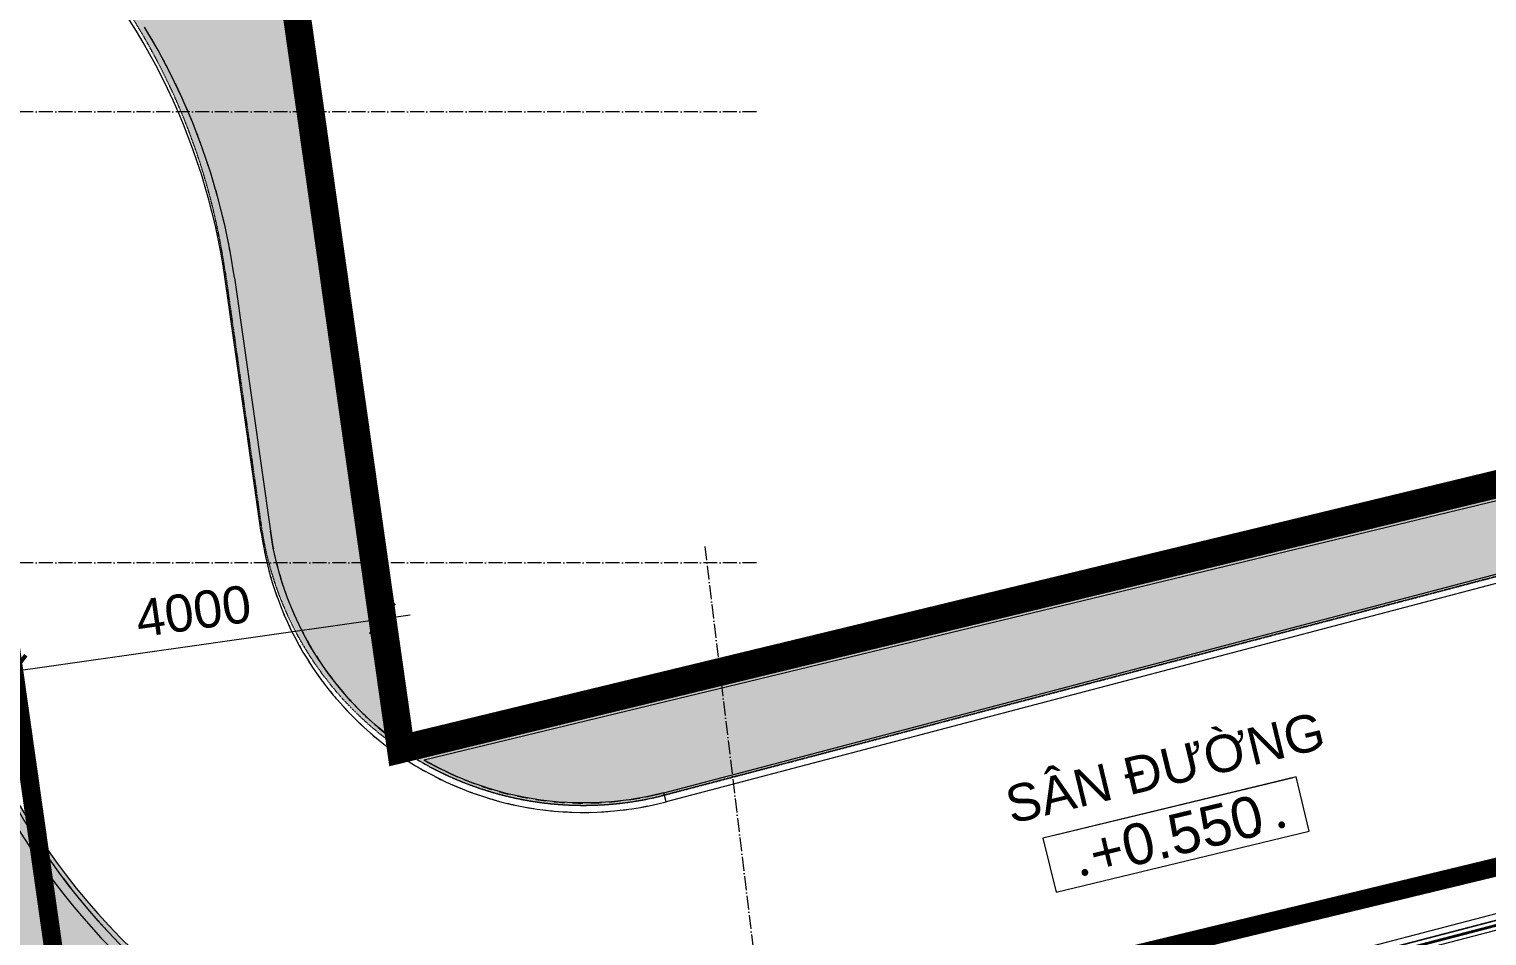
# Model space of a CAD drawing. Header units: millimetres. Extents: x -55734 to 116976, y -16290 to 119094.
# Drawn here: x 41001 to 56672, y 33742 to 43488 of the extents above; entities that cross this region are included whole.
import ezdxf
from ezdxf.enums import TextEntityAlignment as Align
from ezdxf.xclip import XClip

# ---------------------------------------------------------------- set-up
doc = ezdxf.new("R2010")
doc.units = ezdxf.units.MM
doc.header["$XCLIPFRAME"] = 0
for name, pattern in [('gf$0$Dash', [6, 3, -3]), ('Grid Line', [4.2, 3, -0.6, 0, -0.6]), ('HIDDEN2', [4.7624999999999975, 3.174999999999999, -1.587499999999999]), ('PHANTOM', [63.50000000000001, 31.75, -6.35, 6.35, -6.35, 6.35, -6.35])]:
    doc.linetypes.add(name, pattern=pattern)
doc.layers.get('Defpoints').update_dxf_attribs({"color": 230})
for name, color, linetype, lineweight in [('@ color hatch', 7, 'Continuous', 13), ('A-FLOR-PATT', 8, 'Continuous', 9), ('CHU', 181, 'Continuous', 5), ('CUA', 31, 'Continuous', 9), ('DIM', 1, 'Continuous', 5), ('KI-HIEU-1', 151, 'Continuous', 9), ('NET THAY 2', 55, 'Continuous', 5), ('NET-THAY', 2, 'Continuous', 9), ('TRUC', 225, 'Continuous', 5)]:
    doc.layers.add(name, color=color, linetype=linetype, lineweight=lineweight)
doc.layers.add('CGXD', color=5, linetype='HIDDEN2')
doc.layers.add('RD-AB', color=4, linetype='PHANTOM')
doc.styles.add('Arial', font='arial_0.ttf', dxfattribs={"height": 476.2499999999999})
doc.styles.add('Arial_2', font='arial_0.ttf', dxfattribs={"height": 399.9999999999997})
doc.styles.add('TA1', font='arial_0.ttf')
doc.dimstyles.new('D_200_KTx2', dxfattribs={"dimtxt": 400, "dimasz": 300, "dimexe": 300, "dimexo": 300, "dimgap": 160, "dimtad": 1, "dimdec": 0, "dimzin": 9, "dimtxsty": 'TA1', "dimblk": 'ARCHTICK', "dimcen": 1, "dimdle": 300, "dimclrd": 256, "dimclre": 256, "dimclrt": 7, "dimadec": 0, "dimazin": 0, "dimtfac": 1, "dimtdec": 0, "dimtix": 1, "dimtmove": 1, "dimatfit": 3, "dimldrblk": 'ARCHTICK', "dimfxl": 0, "dimtolj": 1, "dimtzin": 0, "dimlwd": -1, "dimlwe": -1, "dimarcsym": 0})

# ---------------------------------------------------------------- blocks, each defined once
blk = doc.blocks.new('_ARCHTICK')
at = {"color": 0, "linetype": 'ByBlock', "const_width": 0.15}
blk.add_lwpolyline([(-0.5, -0.5), (0.5, 0.5)], dxfattribs=at)
blk = doc.blocks.new('*D196')
at = {"layer": 'Defpoints', "color": 0, "transparency": 16777216}
for p in [(100531.8121496711, 70577.86301605722), (100531.8121501467, 70577.86301270593, -2.393433463568996e-06), (96571.3215850794, 70015.81764694759, -3.895251013817929e-06)]:
    blk.add_point(p, dxfattribs=at)
at = {"layer": 'DIM', "transparency": 16777216}
blk.add_line((96274.29760583244, 69973.6660662855), (100828.8361284424, 70620.01460007057), dxfattribs=at)
at = {"layer": 'DIM', "transparency": 16777216, "xscale": 300, "yscale": 300, "zscale": 300}
for p, rotation in [((100531.8121496711, 70577.86301605722), 8.077085671467591), ((96571.3215846038, 70015.81765029886), 188.0770856714676)]:
    blk.add_blockref('_ARCHTICK', p, dxfattribs=dict(at, rotation=rotation))
at = {"layer": 'DIM', "color": 7, "transparency": 16777216, "insert": (98500.3907420811, 70657.4563488778), "char_height": 400, "attachment_point": 5, "rotation": 8.07708567146759, "style": 'TA1'}
blk.add_mtext('\\A1;4000', dxfattribs=at)
blk = doc.blocks.new('*U44')
at = {"color": 7, "ltscale": 30, "true_color": 0xffffff, "insert": (520, 350), "char_height": 200, "attachment_point": 5, "bg_fill": 3, "box_fill_scale": 1.25, "bg_fill_color": 256, "bg_fill_true_color": 13158600, "bg_fill_transparency": 0}
blk.add_mtext('\\A1;.      ..', dxfattribs=at)
blk.add_lwpolyline([(-200, 200), (1200, 200), (1200, 500), (-200, 500)], close=True)
at = {"color": 7, "style": 'Arial'}
blk.add_attdef('±0.000', text='', height=220, dxfattribs=at).set_placement((500, 349.9999999999127), align=Align.MIDDLE)
blk = doc.blocks.new('*U156')
for p, q in [((17781.26324053438, 99.99999999976717, -2.446082159549099e-05), (50.00000000126602, 99.99999999894499, -2.446082159549099e-05)), ((17781.26324053438, 5.820766091346741e-11, -2.446082161722101e-05), (50.00000000126602, -5.598849384114146e-09, -2.446082159549099e-05)), ((17768.26324053426, 58.25000000052387, -2.446082159549099e-05), (63.00000000138425, 58.24999999889405, -2.446082154757012e-05)), ((17768.26324053426, 41.75000000064028, -2.446082159549099e-05), (63.00000000138425, 41.74999999901047, -2.446082154757012e-05))]:
    blk.add_line(p, q)
at = {"color": 1, "lineweight": 0, "ltscale": 10}
blk.add_line((56.55774388472673, 49.99999999976717, -2.446082159549099e-05), (17774.70549665092, 50.00000000162981, -2.446082164341186e-05), dxfattribs=at)
blk.add_lwpolyline([(56.55774388472673, 47.49999999976717), (56.55774388472673, 52.49999999976717), (17774.70549665092, 52.50000000162981), (17774.70549665092, 47.50000000162981)], close=True)
blk = doc.blocks.new('A$C1F0A2BF7')
at = {"layer": '@ color hatch', "ltscale": 0.5}
h = blk.add_hatch(dxfattribs=at)
h.set_pattern_fill('CROSS', color=139, scale=300)
h.set_pattern_definition([(0, (1388953.3826304, 334881.7057872172), (75, 75), [37.5, -112.5]), (90, (1388972.1326304, 334862.9557872172), (-74.99999999999999, 75), [37.5, -112.5])])
edge = h.paths.add_edge_path()
edge.add_arc((99106.13905797768, 80624.15705892374), 46.87546880460491, 183.5624257014222, 278.07708567209573, ccw=False)
edge.add_line((99059.3541670382, 80621.24440456385), (95520.76651774891, 80400.94501864052))
edge.add_arc((95473.98162680943, 80398.03236428072), 46.8754688044698, -93.69928789162901, 3.562425701315817, ccw=False)
edge.add_arc((95473.98162680943, 80398.0323642806), 46.87546880442402, 180.9895551796761, 266.30071210836184, ccw=False)
edge.add_line((95427.11314900973, 80397.22281849326), (90430.55268638404, 80310.91866132949))
edge.add_line((90430.55268638404, 80310.91866132949), (91862.40092292157, 80320.8873603514))
edge.add_arc((91911.13458076012, 73321.05700307895), 6999.999999999938, 8.07708567204719, 90.39889363869833, ccw=False)
edge.add_line((98841.69408541484, 74304.59396346073), (99228.40676323706, 71579.59700573442))
edge.add_arc((102693.6865155684, 72071.36548592595), 3500.000000003901, 188.0770856720485, 235.8469762005622)
edge.add_line((100728.7687550409, 69174.97148745277), (100730.8564793988, 69175.4762042122))
edge.add_line((100730.8564793988, 69175.4762042122), (99112.7253088498, 80577.74659808676))
h = blk.add_hatch(dxfattribs=at)
h.set_pattern_fill('CROSS', color=139, scale=300)
h.set_pattern_definition([(0, (742137.5415861408, 155410.9314822016), (75, 75), [37.5, -112.5]), (90, (742156.2915861408, 155392.1814822016), (-74.99999999999999, 75), [37.5, -112.5])])
edge = h.paths.add_edge_path()
edge.add_line((94051.76638000619, 76093.87788099762), (94038.00529055306, 76093.87793167173))
edge.add_line((94038.00529055306, 76093.87793167173), (96735.69080597148, 66597.11673669086))
edge.add_line((96735.69080597148, 66597.11673669086), (97786.21320807966, 66597.11673669086))
edge.add_arc((101660.5983358833, 69727.49493899217), 4980.976591792952, 218.9370929753434, 284.8108236153011)
edge.add_line((102933.8773815121, 64912.01071827748), (104142.7385549075, 65227.86154444376))
edge.add_arc((102692.5584896742, 72075.99835518433), 7000.000000015714, 188.0770856720446, 281.9564752419076, ccw=False)
edge.add_line((95761.99898500365, 71092.46139480063), (95375.28630718341, 73817.45835251332))
edge.add_arc((91910.00655485594, 73325.68987232255), 3499.999999999991, 8.077085672045065, 52.27071439056824)
edge = h.paths.add_edge_path()
edge.add_line((91885.63972593666, 76825.60505095885), (57579.7225371791, 76586.76314411564))
edge.add_arc((57583.20351273901, 76086.77526145331), 500.0000000000103, 90.39889363870016, 179.1704710148115)
edge.add_line((57083.25591503174, 76094.014014574), (94051.76638000619, 76093.87788099762))
edge.add_arc((91910.00655485582, 73325.68987232257), 3500.000000000063, 52.27071439056644, 90.39889363869638)
at = {"layer": 'NET-THAY', "lineweight": 9, "elevation": -7.047979255164167e-05}
blk.add_lwpolyline([(57084.32255047417, 76092.277436291), (57084.32255047417, 76082.01325003557, -0.4121759045981699), (57580.84157491426, 76582.00113269789), (91886.75876367177, 76820.8430395411, -0.3754859594212102), (95376.40534491846, 73812.69634109568), (95763.1180227462, 71087.69938333043, 0.4342728214908527), (104145.5253036705, 65223.58014064688)], format="xyb", dxfattribs=at)
at = {"layer": 'CHU', "color": 7, "insert": (107197.7320820136, 68760.1995808029, -3.977424561112374e-06), "char_height": 399.9999999999999, "width": 3507.614758128594, "attachment_point": 1, "rotation": 13.590745928410785, "line_spacing_factor": 0.9364389825664474, "style": 'Arial_2', "bg_fill": 3, "box_fill_scale": 1.25, "bg_fill_color": 256, "bg_fill_true_color": 13158600, "bg_fill_transparency": 0}
blk.add_mtext('SÂN ĐƯỜNG', dxfattribs=at)
at = {"layer": 'DIM'}
dim = blk.add_aligned_dim(p1=(96571.3215850794, 70015.81764694759, -4.393053492743082e-06), p2=(100531.8121501467, 70577.86301270594, -2.891235942494149e-06), distance=3.3848564693531182e-06, dimstyle='D_200_KTx2', dxfattribs=at)
dim.commit()
dim.dimension.update_dxf_attribs({"geometry": '*D196', "text_midpoint": (98500.3907420811, 70657.4563488778, -4.978024789251535e-07)})
at = {"layer": 'NET-THAY'}
blk.add_line((117344.7514207972, 73191.90603420153, -4.978024789251535e-07), (100730.9943147547, 69175.45548290684, -4.978024789251535e-07), dxfattribs=at)
at = {"layer": 'KI-HIEU-1', "linetype": 'ByBlock', "xscale": 1.999999999999999, "yscale": 1.999999999999999, "zscale": 1.999999999999999, "rotation": 13.59074592841078}
blk.add_blockref('*U44', (108257.0680425026, 67341.82555451422, -3.977424561112374e-06), dxfattribs=at).add_auto_attribs({'±0.000': '+0.550'})
at = {"layer": '@ color hatch', "ltscale": 0.5}
h = blk.add_hatch(dxfattribs=at)
h.set_pattern_fill('CROSS', color=139, scale=300)
h.set_pattern_definition([(0, (418126.4419776538, 155406.2986128015), (75, 75), [37.5, -112.5]), (90, (418145.1919776538, 155387.5486128015), (-74.99999999999999, 75), [37.5, -112.5])])
edge = h.paths.add_edge_path()
edge.add_line((100730.9943147547, 69175.45548290684), (117344.7514207972, 73191.90603420153))
edge.add_line((117344.7514207972, 73191.90603420153), (124832.6504636392, 74932.41398943479))
edge.add_line((124832.6504636393, 74932.41398943478), (131039.2074507076, 76695.65315184156))
edge.add_line((131039.2074507076, 76695.65315184157), (133013.2596664865, 70495.42737420875))
edge.add_arc((134612.9688090757, 73608.45333926429), 3499.999999999109, 216.3524948346997, 242.8024589970868, ccw=False)
edge.add_arc((126156.4206703111, 67384.5643961149), 6999.999999996249, 36.35249483465213, 102.7523131960874)
edge.add_line((124611.2629847168, 74211.89826275693), (103519.0034609916, 68669.41647686347))
edge.add_arc((102696.5555245093, 72071.41286013229), 3499.999999999739, 235.83424668101628, 283.59074592841216, ccw=False)
at = {"layer": 'CGXD', "ltscale": 200, "const_width": 200, "elevation": -3.977424561112374e-06}
blk.add_lwpolyline([(118267.2105483628, 69299.8113417508), (97389.2170030819, 64252.46243989574), (95665.13970612895, 76400.76485154765), (89158.62054502891, 76288.37961033436), (80095.1513761798, 76240.15018884973)], dxfattribs=at)
at = {"layer": 'NET-THAY', "lineweight": 9}
blk.add_line((125694.9344599915, 70854.0358160224, -4.978024789251535e-07), (104145.5253036705, 65223.58014064688, -6.756586813520533e-05), dxfattribs=at)
at = {"layer": 'NET-THAY', "linetype": 'gf$0$Dash', "elevation": -6.756586813520533e-05}
blk.add_lwpolyline([(80838.43408920543, 80244.13718193828), (91862.40092273787, 80320.88736019499, -0.3754859594212102), (98841.69408523125, 74304.59396330416), (99228.40676305894, 71579.5970055389, 0.4486096833341657), (103583.1953116634, 68686.28437871006), (112728.9754099665, 71089.55082607243)], format="xyb", dxfattribs=at)
at = {"layer": 'NET-THAY', "linetype": 'gf$0$Dash', "elevation": -4.978024789251535e-07}
blk.add_lwpolyline([(100730.9943147547, 69175.45548290684), (117344.7514207972, 73191.90603420153), (124832.6504636393, 74932.41398943478), (131039.2074507076, 76695.65315184157), (133013.2596664865, 70495.42737420875, -0.115924881621918), (131794.1194294882, 71533.82369154587, 0.298112084596343), (124611.2629847168, 74211.89826275693), (103519.0034609916, 68669.41647686347, -0.2114463366983028)], format="xyb", close=True, dxfattribs=at)
at = {"layer": 'RD-AB', "ltscale": 30, "const_width": 300, "elevation": -2.891235942494149e-06}
blk.add_lwpolyline([(117344.6045972787, 73191.79761321568), (100730.8474912462, 69175.34706192328), (99106.13006982554, 80624.02791663486), (95473.9726386567, 80397.90322199179), (89113.63219522996, 80288.04288399516), (80091.73686771153, 80240.03468964648), (75994.12870662392, 80254.44199923135), (71938.37283834454, 80296.20600260355), (67975.95661123702, 80231.72637502235), (63772.75004163105, 80162.77319575273), (62689.83872089873, 80152.62138082056), (59192.27086656925, 80148.27507105035), (53278.75598948938, 80129.77594810544), (50695.74403449346, 80166.50817059341), (49385.24753326323, 80201.13342511316), (45942.69421795069, 79962.74994891374), (45276.71385520662, 80356.5394308784), (45163.15753957926, 80925.05061196059), (45246.98929209792, 84236.54155098082), (45176.22984490305, 103598.6866794835)], dxfattribs=at)

msp = doc.modelspace()

# ---------------------------------------------------------------- hatches: boundary and pattern name
at = {"layer": 'A-FLOR-PATT', "lineweight": 5}
h = msp.add_hatch(dxfattribs=at)
h.set_pattern_fill('FP_21', color=256, style=0, pattern_type=2)
h.set_pattern_definition([(15.296, (-2109427.758, 1820751.415), (62.93125975180502, 110.3123481938937), [23.812, -155.793]), (330.296, (-2109427.758, 1820751.415), (62.93095226136543, 110.3118091932035), [23.813, -103.188]), (60.29600000000001, (-2109427.758, 1820751.415), (-110.3118091932035, 62.93095226136541), [23.813, -103.188])])
h.paths.add_polyline_path([(44865.11186006296, 35890.90755903188), (44865.0927416692, 35891.05885329505), (43286.30940035585, 47016.06211406341), (39740.17511930744, 46795.47159142339), (37671.07805913174, 46759.73253366396), (37999.09280519986, 46680.20048769509), (38279.01672762108, 46599.81282669552), (38555.2932041122, 46508.06221856482), (38827.44275936249, 46405.12659528376), (39094.99308029591, 46291.20686376353), (39357.47983576543, 46166.52711834216), (39618.17145890606, 46029.16833863643), (39875.8724703038, 45879.23727579227), (40127.05176750386, 45718.6194201877), (40371.26644016284, 45547.59799305357), (40608.08585882252, 45366.47456048161), (40837.09243424985, 45175.56850166735), (41057.88235378099, 44975.21644574014), (41270.06629337474, 44765.77167817717), (41473.27010411517, 44547.60351784799), (41667.16023864225, 44321.06514068328), (41851.32054955789, 44086.65052682965), (42054.73436938767, 43800.24451149595), (42117.05151779165, 43706.66472801395), (42266.17063372785, 43468.90387734419), (42404.72263441795, 43227.44504880706), (42532.46706412581, 42983.35709750605), (42649.18222355616, 42737.9691068742), (42758.82259727543, 42482.10573063734), (42861.49460594365, 42212.80777226219), (42953.55462533584, 41938.18340335369), (43034.72154030864, 41658.47926267387), (43104.37058488608, 41375.58209819945), (43162.36947814225, 41089.98287538479), (43208.89851397959, 40802.17724908178), (43596.03539158597, 38077.18029135583), (43633.00112041127, 37871.60678981012), (43674.3498274145, 37696.90363706522), (43724.27503985594, 37526.29608266383), (43789.02389636845, 37343.82927531542), (43864.08574571044, 37165.24273186929), (43929.05326197969, 37031.34375378631), (43971.24997549145, 36950.49648409582), (44017.76839010878, 36867.80347924306), (44072.1945759608, 36776.52833945488), (44115.23470191412, 36709.35512342951), (44197.88043522727, 36587.61165430841), (44315.12946999641, 36433.40434354293), (44440.88977043552, 36286.19495401741), (44586.21923343669, 36135.70616736398), (44722.3990421108, 36009.47659705559), (44865.10305488895, 35890.92219641099)], flags=0)
h = msp.add_hatch(dxfattribs=at)
h.set_pattern_fill('FP_20', color=256, style=0, pattern_type=2)
h.set_pattern_definition([(111.942, (-1457386.195, -2305763.585), (-116.8543946991551, 49.74141189686995), [23.812, -155.793]), (66.942, (-1457386.195, -2305763.585), (-116.8538237331624, 49.74116885376754), [23.813, -103.188]), (156.942, (-1457386.195, -2305763.585), (-49.74116885376752, -116.8538237331624), [23.813, -103.188])])
h.paths.add_polyline_path([(46954.38472283534, 35170.21622413313), (47071.68804919059, 35172.05290581874), (47251.85813195971, 35182.37024644837), (47450.85965662423, 35205.35262342265), (47638.4854472064, 35237.77766594181), (47849.39779395577, 35287.26252828303), (68877.46546700898, 40811.50179800519), (69161.28544330093, 40868.81865363979), (69447.26585773651, 40914.5248225545), (69734.91687877299, 40948.53583781453), (70023.74581342816, 40970.78917277224), (70313.25795117143, 40981.24426566969), (70604.17794094252, 40979.82602475781), (70897.76677788878, 40966.23114662515), (71190.54144029568, 40940.49745385593), (71482.0002489584, 40902.66904199582), (71771.64377943227, 40852.81073129739), (72058.97571781192, 40791.00795564856), (72343.50371118335, 40717.36661617833), (72656.74674869767, 40620.83278827808), (72902.20330994368, 40535.09306294536), (73175.41756482949, 40426.77318103037), (73443.91481415385, 40307.23886379757), (73707.23497887354, 40176.69493730923), (73964.92685105388, 40035.36509296217), (74216.54886702845, 39883.49150418537), (74493.02266092463, 39698.67368819154), (74699.86981901537, 39549.17167642569), (74930.74056836497, 39367.29830568174), (75153.88650730767, 39176.02594535681), (75368.92526779266, 38975.682347056), (75575.48837369044, 38766.61080625508), (75773.22187219062, 38549.16957405237), (75961.78694031083, 38323.73124329251), (76250.06847033743, 37950.60478317046), (76372.81336944166, 37809.59429066737), (76490.4036574582, 37687.59627665857), (76609.70404519694, 37575.80552100728), (76675.5545904102, 37517.76735896925), (76814.30828261895, 37405.52533198137), (76969.6626690099, 37293.60562156534), (77107.2448592908, 37204.30019916777), (75239.52174816704, 43070.56092241887), (69098.85294593197, 41327.33132960009), (61610.95390308901, 39586.60855216845), (45248.71717154987, 35630.94190384966), (45422.78002564691, 35536.4740882705), (45607.0213069516, 35450.2552226353), (45797.4051493828, 35374.7056957569), (45974.0970427804, 35315.75195070689), (46165.56161903375, 35263.92832707029), (46321.39944970341, 35230.9387808622), (46393.27672247542, 35217.8159586824), (46513.00815115869, 35199.98617268996), (46597.29070306282, 35189.68043495063), (46711.15910693754, 35179.60570560127), (46842.37851824471, 35171.84591579955), (46915.37413352879, 35170.7838286917)], flags=0)
h = msp.add_hatch(dxfattribs=at)
h.set_pattern_fill('FP_17', color=256, style=0, pattern_type=2)
h.set_pattern_definition([(23.063, (-2328677.056, 1509274.519), (47.44576498576169, 117.8051654339311), [23.812, -155.793]), (338.063, (-2328677.056, 1509274.519), (47.445533159493, 117.8045898223471), [23.813, -103.188]), (68.063, (-2328677.056, 1509274.519), (-117.8045898223471, 47.44553315949299), [23.813, -103.188])])
h.paths.add_polyline_path([(45855.89869551436, 31339.93553765789), (46096.16301432717, 31342.30110887358), (46381.75509278259, 31361.46075092242), (46574.8878138598, 31382.46101836039), (46812.18820070848, 31420.15803711758), (47047.34591259072, 31469.48743366739), (46754.82768130326, 31471.91066706054), (46462.65754897427, 31486.38137783846), (46171.33148492398, 31512.87500143594), (45881.34402558405, 31551.34656400733), (45593.18743512795, 31601.73075858993), (45307.35086971046, 31663.94205644523), (45024.31954719654, 31737.87485141213), (44744.57392342593, 31823.40363999717), (44468.58887665002, 31920.38323400183), (44196.83290141897, 32028.64900708611), (43929.76731326872, 32148.01717420347), (43625.69604960185, 32301.4612215041), (43380.12399580093, 32438.21491849559), (43151.7344505428, 32576.89021904308), (42878.67918660332, 32760.15850926363), (42669.01238203218, 32912.5925117665), (42444.56401575766, 33089.93651796372), (42223.94478204719, 33279.42707520502), (42011.9851915155, 33477.07063303738), (41807.77754094733, 33683.73694801017), (41611.79747413201, 33899.05980947972), (41424.08568823913, 34123.17755395161), (41245.65222093747, 34354.98412294976), (41076.18294546655, 34595.083118894), (40918.1720845078, 34839.65168731826), (40743.68880427843, 35140.27965221279), (40613.74280622083, 35386.80220081398), (40495.04211575013, 35634.77317052464), (40387.79706930257, 35882.4454533608), (40281.4914409939, 36159.05091375027), (40187.4267073267, 36437.77707207724), (40104.95875892053, 36720.279645343), (40029.32949302373, 37029.97992598284), (39975.43114909463, 37294.60586502618), (39928.32754656747, 37585.4118111258), (39541.2051428588, 40310.40876889112), (39503.99920764664, 40516.69512806265), (39469.26973261154, 40667.08925664089), (39415.46520793221, 40852.76714425308), (39358.23696703558, 41017.48877692423), (39287.47511984067, 41190.32731917933), (39228.04046049624, 41316.60975918994), (39184.9635569903, 41401.75489376272), (39143.27883151771, 41478.10887153917), (39075.83888168867, 41594.35738252813), (38974.04517937403, 41750.94087878275), (38863.90832102878, 41901.59204722515), (38734.81850531018, 42057.90980890679), (38614.08888230564, 42189.19244377591), (38486.78003741192, 42313.92235400705), (41076.18294546655, 33189.93651796378), (42101.72050332651, 33189.93651796378), (42279.12753437233, 32979.61475270306), (42418.1612975848, 32828.47355202277), (42589.33685058365, 32659.85721569305), (42768.60296486355, 32499.86909396929), (42955.52522482537, 32348.89688608847), (43151.7344505428, 32205.93841325286), (43361.88108732866, 32068.75159778597), (43578.44089233642, 31942.7109566594), (43808.19812088071, 31824.68307839152), (44028.62044510997, 31725.07045224685), (44244.49633164972, 31639.70608394868), (44471.11277475204, 31562.65686701816), (44708.7266355407, 31495.0071969555), (44936.93428040561, 31441.83091805042), (45138.47935175676, 31403.67919624724), (45376.47597165342, 31370.66181083578), (45615.80907822251, 31349.39674742883), (45797.1366757053, 31342.25117213746)], flags=0)

# ---------------------------------------------------------------- linework, layer by layer
at = {"layer": 'NET-THAY'}
for p, q in [((44865.11462546556, 35890.90464764767), (43286.30940035571, 47016.06211406348)), ((43372.33255188543, 47121.6112024273), (44997.33017826471, 35670.95586603925)), ((43494.60924534558, 38077.18029135589), (43107.89656752341, 40802.17724908188)), ((43206.90456044705, 40816.22777708733), (43593.61723826922, 38091.23081936134)), ((47823.98325691751, 35280.58426753583), (68853.70843404069, 40806.63369934013)), ((68877.46546700875, 40709.48154853466), (47849.3977939539, 35183.86766447707)), ((44995.02997108807, 35672.51492875718), (61610.95390308883, 39689.48931997917)), ((61634.02395161048, 39592.18584022627), (45248.68877104849, 35630.95731743894)), ((47849.3977939539, 35183.86766447707), (47823.98325691751, 35280.58426753583)), ((47849.39779395559, 35183.86766448784), (47823.98325691911, 35280.58426754658))]:
    msp.add_line(p, q, dxfattribs=at)
at = {"layer": 'NET-THAY', "flags": 128}
for points in [[(43206.90456044706, 40816.22777708725), (43160.62676206669, 41100.69527077849), (43102.84227618128, 41383.04993466155), (43033.64628978292, 41662.82677193005), (42953.15285076443, 41939.56471179962), (42861.4946059435, 42212.80777226375), (42758.82259727531, 42482.10573063737), (42645.30601295618, 42747.01486527018), (42521.13190863658, 43007.09868654796), (42386.50489920272, 43261.92865597825), (42241.64682163441, 43511.08489217583)], [(44865.09274166916, 35890.92219641103), (44721.78663450629, 36009.47659705568), (44585.16155453434, 36135.70616736408), (44455.6444249223, 36269.21854392151), (44333.62282316929, 36409.61415628642), (44219.46190506055, 36556.47284620535), (44113.50331335601, 36709.3551234296), (44016.06415667535, 36867.80347924309), (43927.43606162284, 37031.34375378636), (43847.88430097823, 37199.48655310099), (43777.64700055331, 37371.72871167136), (43716.93442707987, 37547.55479610476), (43665.92835925371, 37726.43864546861), (43624.78162336657, 37907.84454236159), (43593.61723826922, 38091.23081936132)], [(47823.98325691913, 35280.58426754658), (47638.48544720621, 35237.35653078411), (47450.8596566241, 35204.58437212797), (47261.69339354686, 35182.37024644844), (47071.58063198344, 35170.78382869165), (46881.11789309836, 35169.86137739124), (46690.90278734187, 35179.60570560123), (46501.53214158323, 35199.98617269005), (46313.6001287382, 35230.93878086229), (46127.69640573728, 35272.36637610383), (45944.40426565554, 35324.13895292026), (45764.29880978027, 35386.09406191442), (45587.94514533079, 35458.03731892821), (45415.89661446415, 35539.74301415677), (45248.71604727863, 35630.94190384964)]]:
    msp.add_lwpolyline(points, dxfattribs=at)
at = {"layer": 'NET-THAY'}
for centre, radius, start, end in [((36177.33706286844, 39818.64028870026), 7000.000000000005, 8.077085672045648, 82.07626549937198), ((36177.33706286844, 39818.64028870026), 7100.000000000011, 29.3801658128318, 30.49222228575014), ((36177.33706286844, 39818.64028870026), 7100.000000000011, 27.01279105528054, 28.11885734531544), ((36177.33706286844, 39818.64028870026), 7100.000000000002, 24.64553605942172, 25.74353829675839), ((36177.33706286844, 39818.64028870026), 7100.000000000003, 22.27838559966856, 23.36536358012825), ((36177.33706286844, 39818.64028870026), 7100.000000000007, 19.91132693702523, 20.98277595246108), ((36177.33706286844, 39818.64028870026), 7100.000000000005, 17.54434933149845, 18.59283395096394), ((36177.33706286844, 39818.64028870026), 7100.000000000002, 15.17744366485809, 16.18923443871238), ((36177.33706286844, 39818.64028870026), 7100.000000000005, 12.81060214599669, 13.75558926047443), ((36177.33706286844, 39818.64028870026), 7100.000000000004, 10.44381840869109, 11.23180444549299), ((46959.88899767699, 38568.94877154727), 3400.000000003965, 188.0770856720449, 191.3374713021852), ((46959.88899767699, 38568.94877154727), 3500.00000000396, 188.077085672045, 235.893627335459), ((46959.88899767699, 38568.94877154727), 3500.000000003965, 191.5287236924003, 192.6551630756335), ((46959.88899767699, 38568.94877154727), 3400.000000003957, 192.4179126269146, 194.598696126962), ((46959.88899767699, 38568.94877154727), 3500.000000003963, 194.9803617127552, 196.3176249931594), ((46959.88899767699, 38568.94877154727), 3400.000000003962, 195.8906137620606, 197.8610098415892), ((46959.88899768677, 38568.94877156199), 7100.000000015712, 188.0770856724777, 270.7057801182433), ((46959.88899768677, 38568.94877156199), 7000.000000015711, 188.0770856724781, 277.3227363334857), ((46959.88899767699, 38568.94877154727), 3500.00000000396, 198.3780077396139, 199.8492846884433), ((46959.88899767699, 38568.94877154727), 3400.00000000396, 199.2392647135933, 201.1247492924484), ((46959.88899767699, 38568.94877154727), 3500.00000000397, 201.8116534242367, 203.3373436348852), ((46959.88899767699, 38568.94877154727), 3400.000000003961, 202.5465658945953, 204.3904150632107), ((46959.88899767699, 38568.94877154727), 3500.000000003965, 205.2453017207871, 206.8055840476155), ((46959.88899767699, 38568.94877154727), 3400.000000003963, 205.8350667963418, 207.6587748993152), ((46959.88899767699, 38568.94877154727), 3500.000000003967, 208.6789527027488, 210.2631529321067), ((46959.88899767699, 38568.94877154727), 3400.00000000396, 209.1134401193022, 210.9310692260824), ((46959.88899767699, 38568.94877154727), 3500.000000003967, 212.1126064470581, 213.7143188879147), ((46959.88899767699, 38568.94877154727), 3400.000000003968, 212.3857329567388, 214.2094408846857), ((46959.88899767699, 38568.94877154727), 3500.000000003971, 215.5462630343379, 217.1613417594045), ((46959.88899767699, 38568.94877154727), 3400.000000003958, 215.654087738543, 217.4979378896248), ((46959.88899767699, 38568.94877154727), 3500.000000003967, 218.9799225492494, 220.6055298783541), ((46959.88899767699, 38568.94877154727), 3400.000000003961, 218.9197446844263, 220.8052353651418), ((46959.88899767699, 38568.94877154727), 3500.000000003969, 222.4135850804039, 224.0476931604144), ((46959.88899767699, 38568.94877154727), 3400.00000000396, 222.1834714275718, 224.153890999895), ((46959.88899767699, 38568.94877154727), 3500.000000003969, 225.8472507210551, 227.488359811917), ((46959.88899767699, 38568.94877154727), 3400.000000003959, 225.4457684868526, 227.6266305657757), ((46959.88899767699, 38568.94877154727), 3500.000000003965, 229.2809195689214, 230.9278890116166), ((46959.88899767699, 38568.94877154727), 3400.000000003962, 228.7069761121955, 231.9668933049446), ((46959.88899767699, 38568.94877154727), 3500.000000003959, 232.7145917267442, 234.3665335134991), ((46959.88899767699, 38568.94877154727), 3500.000000003962, 235.8481380534203, 284.7229502420554), ((46959.88899767699, 38568.94877154727), 3500.00000000396, 236.1334723704285, 237.5516407649669), ((46959.88899767699, 38568.94877154727), 3400.000000003964, 239.7823412143335, 243.1202734641377), ((46959.88899767699, 38568.94877154727), 3500.000000003962, 239.4927102949499, 240.9640554980901), ((46959.88899767699, 38568.94877154727), 3500.00000000396, 242.8526412197277, 244.35502468289), ((46959.88899767699, 38568.94877154727), 3400.000000003964, 244.2264899672727, 246.4595597878985), ((46959.88899767699, 38568.94877154727), 3400.000000003964, 247.782376986676, 249.7999624227764), ((46959.88899767699, 38568.94877154727), 3500.000000003969, 246.2134434380077, 247.734670757467), ((46959.88899767699, 38568.94877154727), 3500.000000003969, 249.5753633743283, 251.1076106381292), ((46959.88899767699, 38568.94877154727), 3400.000000003957, 251.2112089301287, 253.1418296975868), ((46959.88899767699, 38568.94877154727), 3400.00000000396, 254.5976924057655, 256.485674047069), ((46959.88899767699, 38568.94877154727), 3400.000000003964, 281.3845050554352, 284.722950241983), ((46959.88899767699, 38568.94877154727), 3500.00000000396, 252.9387514429605, 254.4762505493229), ((46959.88899767699, 38568.94877154727), 3500.000000003965, 256.3041232182527, 257.8419676056316), ((46959.88899767699, 38568.94877154727), 3400.000000003961, 257.9649251688334, 259.8322814160567), ((46959.88899767699, 38568.94877154727), 3500.000000003967, 259.6722695419817, 261.2056067376052), ((46959.88899767699, 38568.94877154727), 3400.000000003957, 261.3217899941725, 263.1829216512332), ((46959.88899767699, 38568.94877154727), 3400.000000003965, 264.6724317539416, 266.5397884107603), ((46959.88899767699, 38568.94877154727), 3400.000000003968, 268.0190445288713, 269.907025620793), ((46959.88899767699, 38568.94877154727), 3400.000000003969, 271.3628983766096, 273.2935135658506), ((46959.88899767699, 38568.94877154727), 3400.00000000396, 274.7047793572732, 276.7223415754453), ((46959.88899767699, 38568.94877154727), 3400.000000003972, 278.0451999722635, 280.278190157833), ((46959.88899767699, 38568.94877154727), 3500.000000003961, 280.2496078017482, 281.3650662956232), ((46959.88899767699, 38568.94877154727), 3500.000000003959, 263.0444682656554, 264.5677150340254), ((46959.88899767699, 38568.94877154727), 3500.00000000396, 266.4229269884788, 267.9286622793804), ((46959.88899767699, 38568.94877154727), 3500.000000003966, 269.8118161089263, 271.2887073358265), ((46959.88899767699, 38568.94877154727), 3500.000000003964, 273.2200728248355, 274.6480367792925), ((46959.88899767699, 38568.94877154727), 3500.000000003964, 276.6709347298178, 278.0067884380222), ((46959.88899768677, 38568.94877156199), 7000.00000001571, 212.1749353079354, 213.3224189929255), ((46959.88899768677, 38568.94877156199), 7000.000000015716, 214.5847202967377, 215.7371900054835), ((46959.88899768677, 38568.94877156199), 7000.000000015716, 216.9945052903369, 218.1511627494083), ((46959.88899768677, 38568.94877156199), 7000.000000015713, 219.4042902888428, 220.5645146127307), ((46959.88899768677, 38568.94877156199), 7000.000000015708, 221.8140752923269, 222.9773740562015)]:
    msp.add_arc(centre, radius, start, end, dxfattribs=at)
at = {"layer": 'TRUC', "linetype": 'Grid Line', "ltscale": 50}
for p, q in [((48819.12251325863, 42599.93651796364), (-18288.83176845878, 42599.9365179637)), ((48266.20234097668, 37928.56696930041), (52232.95010361465, 4805.719244358341)), ((48819.12251325863, 37749.93651796411), (-19344.89889730066, 37749.93651796418))]:
    msp.add_line(p, q, dxfattribs=at)

# ---------------------------------------------------------------- next in the draw order: block references
at = {"layer": 'NET THAY 2'}
ref = msp.add_blockref('A$C1F0A2BF7', (-55733.66907395174, -33426.80598015153, 4.978024789251535e-07), dxfattribs=at)
XClip(ref).set_block_clipping_path([(-27462.618629115583, 51738.674998801594), (137958.51740970556, 152520.38063209807)])

# ---------------------------------------------------------------- next in the draw order: linework, layer by layer
at = {"layer": 'CUA'}
msp.add_lwpolyline([(64469.55484652029, 35914.60407058746), (47201.27014036736, 31414.89547456677)], dxfattribs=at)

# ---------------------------------------------------------------- next in the draw order: block references
at = {"layer": 'CUA', "extrusion": (3.418218533796448e-09, -1.665628035955296e-09, 1), "rotation": 194.6051495133381}
msp.add_blockref('*U156', (64456.34306297378, 35911.16139071887, 0.0001849503745494085), dxfattribs=at)

doc.saveas('drawing.dxf')
